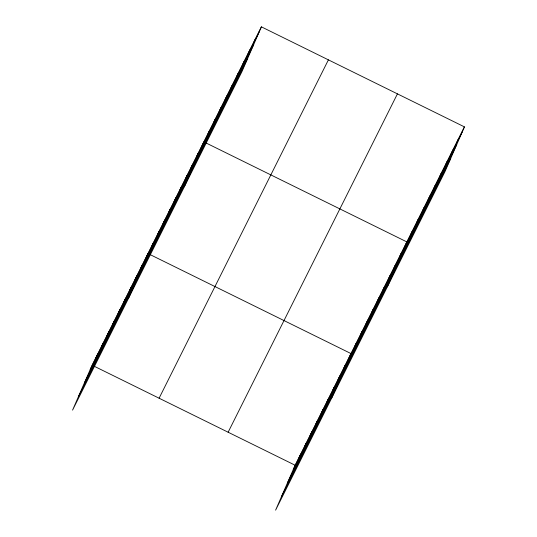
<?xml version="1.0" encoding="UTF-8"?>
<svg xmlns="http://www.w3.org/2000/svg" width="537" height="537" viewBox="0 0 537 537"><rect width="100%" height="100%" fill="white"/><g stroke="black" fill="none" stroke-linecap="round" stroke-linejoin="round"><path stroke-width="0.81" d="M95.808 358.36L97.687 354.037M101.392 347.191L103.272 342.868M106.984 336.028L108.863 331.705M112.569 324.858L114.448 320.542M118.153 313.695L120.033 309.372M123.745 302.532L125.624 298.21M129.33 291.363L131.209 287.04M134.915 280.2L136.794 275.877M140.506 269.03L142.379 264.714M128.437 298.465L147.97 253.545M151.676 246.705L153.555 242.382M157.26 235.535L159.14 231.212M162.852 224.372L164.731 220.049M168.437 213.202L170.316 208.886M174.022 202.04L175.901 197.717M179.613 190.877L181.493 186.554M185.198 179.707L187.077 175.384M190.783 168.544L192.662 164.221M196.374 157.375L198.254 153.058M184.305 186.809L203.838 141.889M207.718 134.706L209.591 130.384M213.471 123.201L215.35 118.885M219.23 111.696L221.11 107.38M224.983 100.197L226.862 95.875M230.742 88.692L232.622 84.369M236.495 77.187L238.374 72.864M242.254 65.682L244.134 61.359M248.007 54.177L249.886 49.86M253.766 42.678L255.646 38.355M261.398 26.85L241.872 71.77L72.569 410.12L92.102 365.2L261.398 26.85L464.431 126.88L444.898 171.8L275.602 510.15L295.128 465.23L464.431 126.88M298.841 458.39L300.72 454.067M304.425 447.22L306.305 442.904M310.01 436.057L311.89 431.735M315.602 424.895L317.481 420.572M321.186 413.725L323.066 409.402M326.771 402.562L328.651 398.239M332.363 391.392L334.242 387.076M337.948 380.23L339.827 375.907M343.532 369.067L345.412 364.744M331.47 398.494L350.997 353.574L150.199 254.645M354.709 346.734L356.588 342.411M360.293 335.565L362.173 331.248M365.878 324.402L367.758 320.079M371.47 313.232L373.349 308.916M377.055 302.069L378.934 297.746M382.639 290.906L384.519 286.583M388.231 279.737L390.11 275.414M393.816 268.574L395.695 264.251M399.4 257.404L401.28 253.088M387.338 286.839L406.871 241.918L206.074 142.99M410.745 234.736L412.624 230.413M416.504 223.231L418.383 218.915M422.257 211.732L424.136 207.41M428.016 200.227L429.895 195.904M433.768 188.722L435.648 184.399M439.528 177.217L441.407 172.894M445.28 165.711L447.16 161.395M451.04 154.213L452.919 149.89M456.792 142.708L458.672 138.385M90.223 369.523L259.519 31.173M84.396 382.921L253.699 44.571M78.395 396.722L247.691 58.372M159.1 398.212L328.402 59.862M228.131 432.225L397.434 93.868M293.249 469.553L462.552 131.203M287.429 482.951L456.725 144.601M281.428 496.752L450.724 158.402M94.331 366.301L295.128 465.23"/></g></svg>
